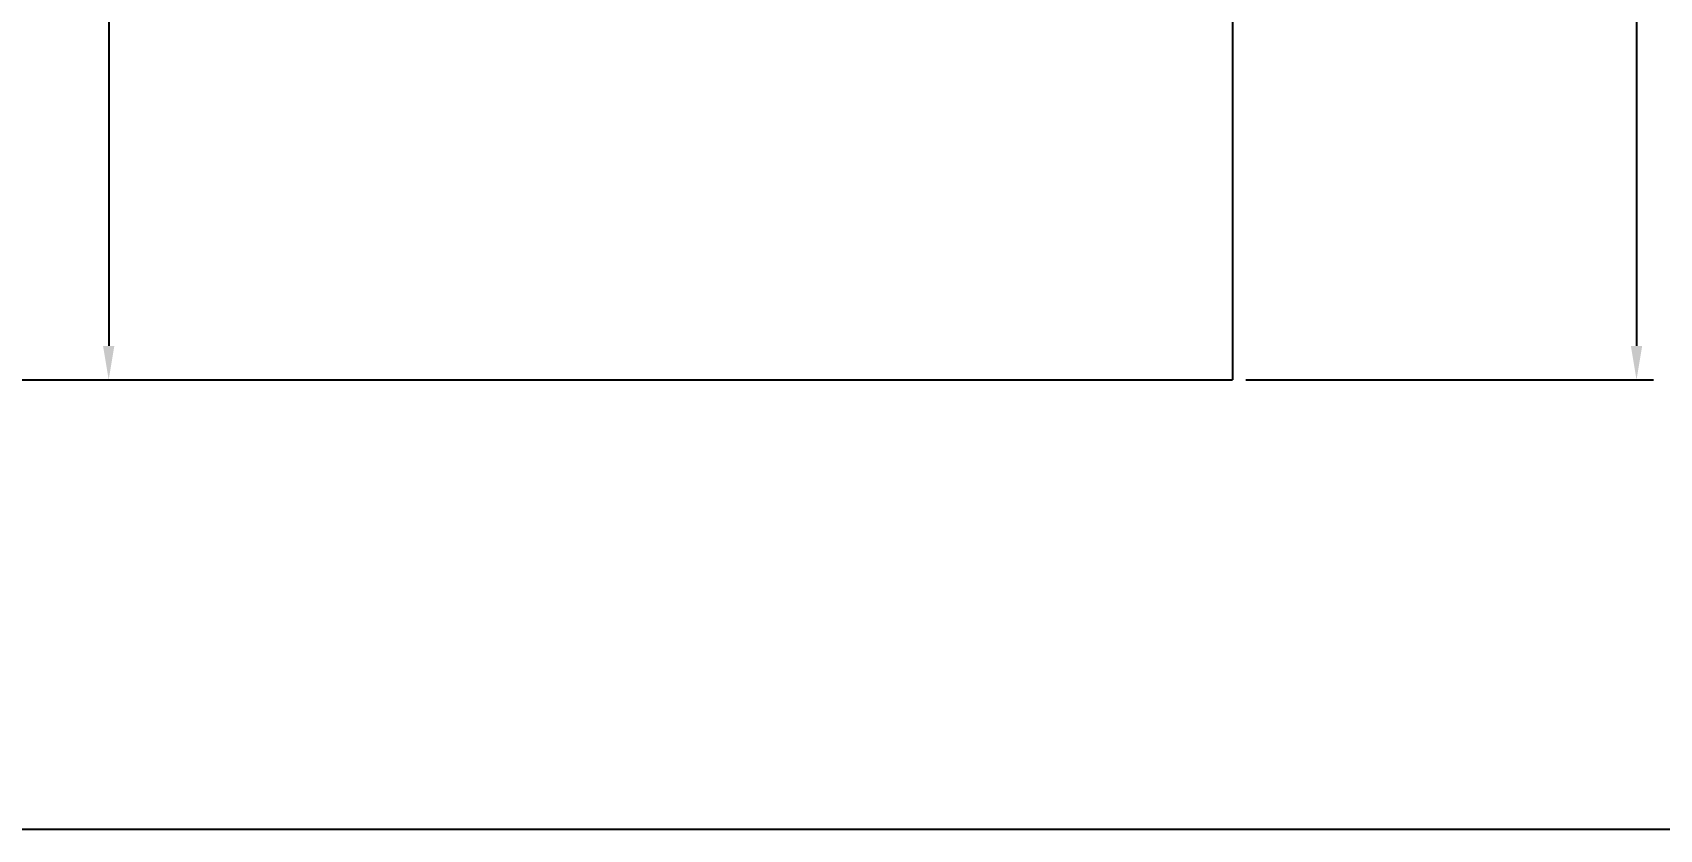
# Model space of a CAD drawing. Extents: x 3450 to 6550, y -27 to 2100.
# Drawn here: x 5103 to 6064, y -27 to 444 of the extents above; entities that cross this region are included whole.
import ezdxf

# ---------------------------------------------------------------- set-up
doc = ezdxf.new("R2010")
doc.units = 0
doc.header["$LTSCALE"] = 50
doc.header["$MEASUREMENT"] = 0
doc.linetypes.add('CENTER', pattern=[2, 1.25, -0.25, 0.25, -0.25])
doc.layers.get('0').update_dxf_attribs({"linetype": 'CONTINUOUS'})
doc.layers.get('DEFPOINTS').update_dxf_attribs({"linetype": 'CONTINUOUS'})
doc.layers.add('1', color=2, linetype='CENTER')
doc.layers.add('5', color=5, linetype='CONTINUOUS')
doc.dimstyles.get("Standard").update_dxf_attribs({"dimtxt": 2.5, "dimasz": 2, "dimexe": 2, "dimexo": 1, "dimgap": 1.5, "dimtad": 1, "dimdec": 0, "dimlfac": 10, "dimrnd": 0.5, "dimzin": 0, "dimdsep": 46, "dimtxsty": 'Standard', "dimcen": 0, "dimclrt": 2, "dimadec": 0, "dimazin": 0, "dimtfac": 1, "dimtdec": 0, "dimtmove": 0, "dimatfit": 3, "dimfxl": 0, "dimtolj": 1, "dimtzin": 0, "dimarcsym": 0})

# ---------------------------------------------------------------- blocks, each defined once
blk = doc.blocks.new('*D44')
at = {"color": 3, "lineweight": -2}
for p, q in [((5115.870729076136, 999.214167282507), (5157.870729076136, 999.214167282507)), ((5147.870729076136, 979.214167282507), (5147.870729076136, 259.2141672825067)), ((5115.870729076136, 239.2141672825067), (5157.870729076136, 239.2141672825067))]:
    blk.add_line(p, q, dxfattribs=at)
at = {"color": 3}
for points in [[(5144.537395742803, 979.214167282507), (5151.204062409469, 979.214167282507), (5147.870729076136, 999.214167282507)], [(5144.537395742803, 259.2141672825067), (5151.204062409469, 259.2141672825067), (5147.870729076136, 239.2141672825067)]]:
    blk.add_solid(points, dxfattribs=at)
at = {"layer": 'DEFPOINTS', "color": 0}
for p in [(5107.870729076136, 999.214167282507), (5107.870729076136, 239.2141672825067), (5147.870729076136, 239.2141672825067)]:
    blk.add_point(p, dxfattribs=at)
at = {"color": 2, "insert": (5127.870729076136, 619.2141672825077), "char_height": 20, "attachment_point": 5, "rotation": 90}
blk.add_mtext('\\A1;760', dxfattribs=at)
blk = doc.blocks.new('*D57')
at = {"color": 3, "lineweight": -2}
for p, q in [((5846.165688705871, 929.2141672825077), (6060.577095166014, 929.2141672825076)), ((6050.577095166014, 909.2141672825076), (6050.577095166014, 259.2141672825068)), ((5819.7772518579, 239.2141672825069), (6060.577095166014, 239.2141672825068))]:
    blk.add_line(p, q, dxfattribs=at)
at = {"color": 3}
for points in [[(6047.243761832681, 909.2141672825076), (6053.910428499347, 909.2141672825076), (6050.577095166014, 929.2141672825076)], [(6047.243761832681, 259.2141672825068), (6053.910428499347, 259.2141672825068), (6050.577095166014, 239.2141672825068)]]:
    blk.add_solid(points, dxfattribs=at)
at = {"layer": 'DEFPOINTS', "color": 0}
for p in [(5838.165688705871, 929.2141672825077), (5811.7772518579, 239.2141672825069), (6050.577095166014, 239.2141672825068)]:
    blk.add_point(p, dxfattribs=at)
at = {"color": 2, "insert": (6030.577095166014, 584.2141672825081), "char_height": 20, "attachment_point": 5, "rotation": 90}
blk.add_mtext('\\A1;690', dxfattribs=at)

msp = doc.modelspace()

# ---------------------------------------------------------------- linework, layer by layer
at = {"layer": '1', "color": 1, "linetype": 'ByBlock'}
for p in [(5811.777251857901, 1139.214167282507), (4040.6406912315, 239.2141672825069)]:
    msp.add_line(p, (5811.7772518579, 239.2141672825069), dxfattribs=at)
at = {"layer": '5', "color": 212}
msp.add_lwpolyline([(3450.106758453214, 2100), (6550.106758453212, 2100), (6550.106758453212, -26.57065111427801), (3450.106758453214, -26.57065111427801)], close=True, dxfattribs=at)

# ---------------------------------------------------------------- dimensions: what is measured, and where the dimension line sits
for base, p1, p2, override, picture, middle in [((5147.870729076136, 239.2141672825067), (5107.870729076136, 999.214167282507), (5107.870729076136, 239.2141672825067), {"dimtxt": 20, "dimasz": 20, "dimexe": 10, "dimexo": 8, "dimgap": 10, "dimdec": 4, "dimlfac": 1, "dimzin": 8, "dimclrd": 3, "dimclre": 3, "dimtdec": 4}, '*D44', (5127.870729076136, 619.2141672825077)), ((6050.577095166014, 239.2141672825068), (5838.165688705871, 929.2141672825077), (5811.7772518579, 239.2141672825069), {"dimtxt": 20, "dimasz": 20, "dimexe": 10, "dimexo": 8, "dimgap": 10, "dimdec": 4, "dimlfac": 1, "dimzin": 8, "dimclrd": 3, "dimclre": 3, "dimtdec": 4, "dimarcsym": 1}, '*D57', (6030.577095166014, 584.2141672825081))]:
    dim = msp.add_linear_dim(base=base, p1=p1, p2=p2, angle=90, dimstyle='Standard', override=override)
    dim.commit()
    dim.dimension.update_dxf_attribs({"geometry": picture, "text_midpoint": middle})

doc.saveas('drawing.dxf')
